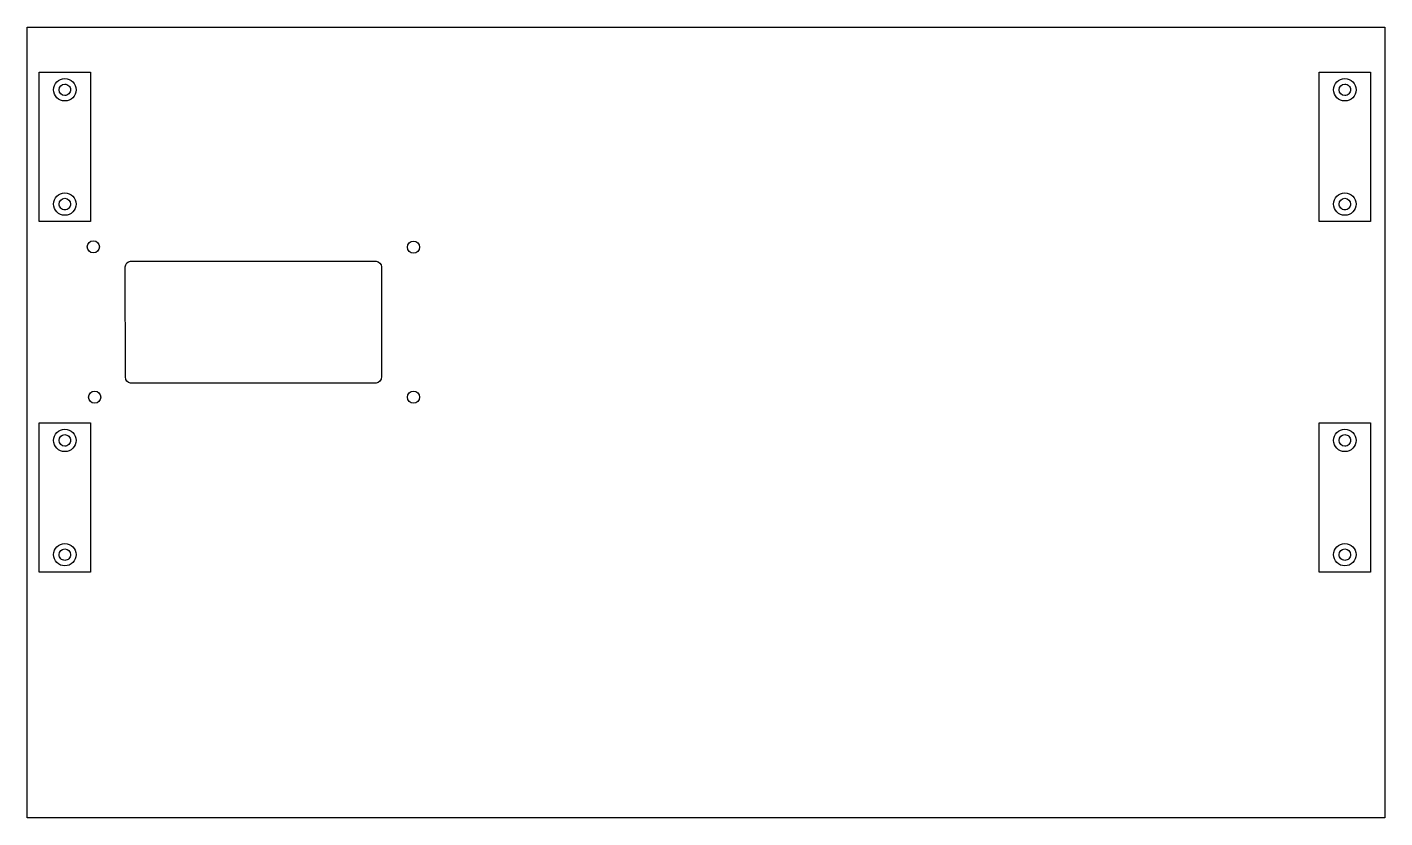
# Model space of a CAD drawing. Extents: x 4 to 19.1, y 2.8 to 11.5.
import ezdxf

# ---------------------------------------------------------------- set-up
doc = ezdxf.new("R2010")
doc.units = 0
doc.layers.add('Layer_1', color=7, linetype='CONTINUOUS')

msp = doc.modelspace()

# ---------------------------------------------------------------- linework, layer by layer
at = {"layer": 'Layer_1', "color": 7}
for points in [[(4.024626, 11.499335), (19.050908, 11.499335), (19.050908, 2.754302), (4.024626, 2.754302), (4.024626, 11.499335)], [(4.504774, 10.806834), (4.504774, 10.806834)], [(18.671441, 10.806834), (18.671441, 10.806834)], [(4.505052, 9.542834), (4.505052, 9.542834)], [(18.671719, 9.542834), (18.671719, 9.542834)], [(4.756896, 9.136748), (4.756896, 9.136748)], [(8.299604, 9.132255), (8.299604, 9.132255)], [(4.771826, 7.473922), (4.771826, 7.473922)], [(8.299604, 7.473922), (8.299604, 7.473922)], [(4.504774, 6.929056), (4.504774, 6.929056)], [(18.671441, 6.929056), (18.671441, 6.929056)], [(4.505052, 5.665056), (4.505052, 5.665056)], [(18.671719, 5.665056), (18.671719, 5.665056)]]:
    msp.add_lwpolyline(points, close=True, dxfattribs=at)
at = {"layer": 'Layer_1', "color": 4}
for points in [[(4.725058, 10.999834), (4.725058, 9.349834), (4.157558, 9.349834), (4.157558, 10.999834), (4.725058, 10.999834)], [(18.891725, 10.999834), (18.891725, 9.349834), (18.324225, 9.349834), (18.324225, 10.999834), (18.891725, 10.999834)], [(4.565266, 10.806834), (4.565266, 10.806834)], [(18.731932, 10.806834), (18.731932, 10.806834)], [(4.565543, 9.542834), (4.565543, 9.542834)], [(18.73221, 9.542834), (18.73221, 9.542834)], [(4.725058, 7.122056), (4.725058, 5.472056), (4.157558, 5.472056), (4.157558, 7.122056), (4.725058, 7.122056)], [(18.891725, 7.122056), (18.891725, 5.472056), (18.324225, 5.472056), (18.324225, 7.122056), (18.891725, 7.122056)], [(4.565266, 6.929056), (4.565266, 6.929056)], [(18.731932, 6.929056), (18.731932, 6.929056)], [(4.565543, 5.665056), (4.565543, 5.665056)], [(18.73221, 5.665056), (18.73221, 5.665056)]]:
    msp.add_lwpolyline(points, close=True, dxfattribs=at)
at = {"layer": 'Layer_1', "color": 7}
for points in [[(5.168046, 8.910163), (5.168046, 8.91038), (5.168046, 8.91038), (7.888984, 8.91038), (7.888984, 8.910098)], [(5.112897, 7.631582), (5.110973, 8.846961)], [(7.94557, 8.846961), (7.945681, 7.63617)], [(7.889027, 7.562789), (7.889027, 7.56153), (5.168088, 7.56153), (5.168088, 7.562789)]]:
    msp.add_lwpolyline(points, dxfattribs=at)
at = {"layer": 'Layer_1', "color": 4}
for points in [[(4.317351, 10.806834), (4.317351, 10.839709), (4.330411, 10.871239), (4.353657, 10.894485)], [(4.353657, 10.894485), (4.376904, 10.917732), (4.408433, 10.930791), (4.441308, 10.930791)], [(4.441308, 10.930791), (4.509768, 10.930791), (4.565266, 10.875294), (4.565266, 10.806834)], [(18.484018, 10.806834), (18.484018, 10.839709), (18.497077, 10.871239), (18.520324, 10.894485)], [(18.520324, 10.894485), (18.54357, 10.917732), (18.575099, 10.930791), (18.607975, 10.930791)], [(18.607975, 10.930791), (18.676435, 10.930791), (18.731932, 10.875294), (18.731932, 10.806834)], [(4.353657, 10.719183), (4.330411, 10.742429), (4.317351, 10.773958), (4.317351, 10.806834)], [(4.441308, 10.682877), (4.408433, 10.682877), (4.376904, 10.695936), (4.353657, 10.719183)], [(4.565266, 10.806834), (4.565266, 10.738374), (4.509768, 10.682877), (4.441308, 10.682877)], [(18.520324, 10.719183), (18.497077, 10.742429), (18.484018, 10.773958), (18.484018, 10.806834)], [(18.607975, 10.682877), (18.575099, 10.682877), (18.54357, 10.695936), (18.520324, 10.719183)], [(18.731932, 10.806834), (18.731932, 10.738374), (18.676435, 10.682877), (18.607975, 10.682877)], [(4.317629, 9.542834), (4.317629, 9.611294), (4.373126, 9.666791), (4.441586, 9.666791)], [(4.441586, 9.666791), (4.510046, 9.666791), (4.565543, 9.611294), (4.565543, 9.542834)], [(18.484295, 9.542834), (18.484295, 9.611294), (18.539793, 9.666791), (18.608253, 9.666791)], [(18.608253, 9.666791), (18.676712, 9.666791), (18.73221, 9.611294), (18.73221, 9.542834)], [(4.353935, 9.455183), (4.330688, 9.478429), (4.317629, 9.509958), (4.317629, 9.542834)], [(4.565543, 9.542834), (4.565543, 9.509958), (4.552484, 9.478429), (4.529237, 9.455183)], [(18.520602, 9.455183), (18.497355, 9.478429), (18.484295, 9.509958), (18.484295, 9.542834)], [(18.73221, 9.542834), (18.73221, 9.509958), (18.71915, 9.478429), (18.695904, 9.455183)], [(4.441586, 9.418876), (4.40871, 9.418876), (4.377181, 9.431936), (4.353935, 9.455183)], [(4.529237, 9.455183), (4.505991, 9.431936), (4.474462, 9.418876), (4.441586, 9.418876)], [(18.608253, 9.418876), (18.575377, 9.418876), (18.543848, 9.431936), (18.520602, 9.455183)], [(18.695904, 9.455183), (18.672657, 9.431936), (18.641128, 9.418876), (18.608253, 9.418876)], [(4.317351, 6.929056), (4.317351, 6.961932), (4.330411, 6.993461), (4.353657, 7.016707)], [(4.353657, 6.841405), (4.330411, 6.864651), (4.317351, 6.896181), (4.317351, 6.929056)], [(4.353657, 7.016707), (4.376904, 7.039954), (4.408433, 7.053013), (4.441308, 7.053013)], [(4.441308, 7.053013), (4.509768, 7.053013), (4.565266, 6.997516), (4.565266, 6.929056)], [(4.565266, 6.929056), (4.565266, 6.860596), (4.509768, 6.805099), (4.441308, 6.805099)], [(18.484018, 6.929056), (18.484018, 6.961932), (18.497077, 6.993461), (18.520324, 7.016707)], [(18.520324, 6.841405), (18.497077, 6.864651), (18.484018, 6.896181), (18.484018, 6.929056)], [(18.520324, 7.016707), (18.54357, 7.039954), (18.575099, 7.053013), (18.607975, 7.053013)], [(18.607975, 7.053013), (18.676435, 7.053013), (18.731932, 6.997516), (18.731932, 6.929056)], [(18.731932, 6.929056), (18.731932, 6.860596), (18.676435, 6.805099), (18.607975, 6.805099)], [(4.441308, 6.805099), (4.408433, 6.805099), (4.376904, 6.818158), (4.353657, 6.841405)], [(18.607975, 6.805099), (18.575099, 6.805099), (18.54357, 6.818158), (18.520324, 6.841405)], [(4.317629, 5.665056), (4.317629, 5.733516), (4.373126, 5.789013), (4.441586, 5.789013)], [(4.441586, 5.789013), (4.510046, 5.789013), (4.565543, 5.733516), (4.565543, 5.665056)], [(18.484295, 5.665056), (18.484295, 5.733516), (18.539793, 5.789013), (18.608253, 5.789013)], [(18.608253, 5.789013), (18.676712, 5.789013), (18.73221, 5.733516), (18.73221, 5.665056)], [(4.353935, 5.577405), (4.330688, 5.600651), (4.317629, 5.63218), (4.317629, 5.665056)], [(4.441586, 5.541098), (4.40871, 5.541099), (4.377181, 5.554158), (4.353935, 5.577405)], [(4.529237, 5.577405), (4.505991, 5.554158), (4.474462, 5.541099), (4.441586, 5.541098)], [(4.565543, 5.665056), (4.565543, 5.63218), (4.552484, 5.600651), (4.529237, 5.577405)], [(18.520602, 5.577405), (18.497355, 5.600651), (18.484295, 5.63218), (18.484295, 5.665056)], [(18.608253, 5.541099), (18.575377, 5.541099), (18.543848, 5.554158), (18.520602, 5.577405)], [(18.695904, 5.577405), (18.672657, 5.554158), (18.641128, 5.541099), (18.608253, 5.541099)], [(18.73221, 5.665056), (18.73221, 5.63218), (18.71915, 5.600651), (18.695904, 5.577405)]]:
    msp.add_open_spline(points, degree=3, dxfattribs=at)
at = {"layer": 'Layer_1', "color": 7}
for points in [[(4.377842, 10.806834), (4.377842, 10.841885), (4.406257, 10.8703), (4.441308, 10.8703)], [(4.441308, 10.8703), (4.45814, 10.8703), (4.474283, 10.863614), (4.486186, 10.851711)], [(4.486186, 10.851711), (4.498088, 10.839809), (4.504774, 10.823666), (4.504774, 10.806834)], [(18.544509, 10.806834), (18.544509, 10.841885), (18.572924, 10.8703), (18.607975, 10.8703)], [(18.607975, 10.8703), (18.624807, 10.8703), (18.64095, 10.863614), (18.652852, 10.851711)], [(18.652852, 10.851711), (18.664755, 10.839809), (18.671441, 10.823666), (18.671441, 10.806834)], [(4.441308, 10.743368), (4.406257, 10.743368), (4.377842, 10.771783), (4.377842, 10.806834)], [(4.486186, 10.761957), (4.474283, 10.750054), (4.45814, 10.743368), (4.441308, 10.743368)], [(4.504774, 10.806834), (4.504774, 10.790002), (4.498088, 10.773859), (4.486186, 10.761957)], [(18.607975, 10.743368), (18.572924, 10.743368), (18.544509, 10.771783), (18.544509, 10.806834)], [(18.652852, 10.761957), (18.64095, 10.750054), (18.624807, 10.743368), (18.607975, 10.743368)], [(18.671441, 10.806834), (18.671441, 10.790002), (18.664755, 10.773859), (18.652852, 10.761957)], [(4.37812, 9.542834), (4.37812, 9.577885), (4.406535, 9.6063), (4.441586, 9.6063)], [(4.396709, 9.497956), (4.384806, 9.509859), (4.37812, 9.526002), (4.37812, 9.542834)], [(4.441586, 9.479368), (4.424754, 9.479368), (4.408611, 9.486054), (4.396709, 9.497956)], [(4.441586, 9.6063), (4.476637, 9.6063), (4.505052, 9.577885), (4.505052, 9.542834)], [(4.486463, 9.497956), (4.474561, 9.486054), (4.458418, 9.479368), (4.441586, 9.479368)], [(4.505052, 9.542834), (4.505052, 9.526002), (4.498366, 9.509859), (4.486463, 9.497956)], [(18.544787, 9.542834), (18.544787, 9.577885), (18.573201, 9.6063), (18.608253, 9.6063)], [(18.563375, 9.497956), (18.551473, 9.509859), (18.544787, 9.526002), (18.544787, 9.542834)], [(18.608253, 9.479368), (18.59142, 9.479368), (18.575278, 9.486054), (18.563375, 9.497956)], [(18.608253, 9.6063), (18.643304, 9.6063), (18.671719, 9.577885), (18.671719, 9.542834)], [(18.65313, 9.497956), (18.641228, 9.486054), (18.625085, 9.479368), (18.608253, 9.479368)], [(18.671719, 9.542834), (18.671719, 9.526002), (18.665032, 9.509859), (18.65313, 9.497956)], [(4.689751, 9.069603), (4.68975, 9.106687), (4.719813, 9.136749), (4.756896, 9.136748)], [(4.756896, 9.002459), (4.719813, 9.002458), (4.68975, 9.03252), (4.689751, 9.069603)], [(4.756896, 9.136748), (4.793979, 9.136749), (4.82404, 9.106687), (4.824039, 9.069603)], [(4.824039, 9.069603), (4.82404, 9.03252), (4.793979, 9.002458), (4.756896, 9.002459)], [(8.232459, 9.065111), (8.232458, 9.102194), (8.26252, 9.132257), (8.299604, 9.132255)], [(8.299604, 8.997967), (8.26252, 8.997966), (8.232458, 9.028028), (8.232459, 9.065111)], [(8.299604, 9.132255), (8.336687, 9.132257), (8.366748, 9.102194), (8.366747, 9.065111)], [(8.366747, 9.065111), (8.366748, 9.028028), (8.336687, 8.997966), (8.299604, 8.997967)], [(5.110934, 8.846961), (5.110934, 8.881127), (5.136236, 8.909106), (5.168046, 8.910163)], [(7.888984, 8.910098), (7.920564, 8.908746), (7.945528, 8.880891), (7.94557, 8.846961)], [(5.168088, 7.562789), (5.136286, 7.563846), (5.111007, 7.591811), (5.112897, 7.631582)], [(7.945681, 7.63617), (7.94557, 7.592023), (7.920621, 7.564142), (7.889027, 7.562789)], [(4.704681, 7.406778), (4.70468, 7.443861), (4.734743, 7.473923), (4.771826, 7.473922)], [(4.771826, 7.339634), (4.734743, 7.339632), (4.70468, 7.369695), (4.704681, 7.406778)], [(4.771826, 7.473922), (4.808909, 7.473923), (4.838971, 7.443861), (4.83897, 7.406778)], [(4.83897, 7.406778), (4.838971, 7.369695), (4.808909, 7.339632), (4.771826, 7.339634)], [(8.232459, 7.406778), (8.232458, 7.443861), (8.26252, 7.473923), (8.299604, 7.473922)], [(8.299604, 7.339634), (8.26252, 7.339632), (8.232458, 7.369695), (8.232459, 7.406778)], [(8.299604, 7.473922), (8.336687, 7.473923), (8.366748, 7.443861), (8.366747, 7.406778)], [(8.366747, 7.406778), (8.366748, 7.369695), (8.336687, 7.339632), (8.299604, 7.339634)], [(4.377842, 6.929056), (4.377842, 6.964107), (4.406257, 6.992522), (4.441308, 6.992522)], [(4.441308, 6.86559), (4.406257, 6.86559), (4.377842, 6.894005), (4.377842, 6.929056)], [(4.441308, 6.992522), (4.45814, 6.992522), (4.474283, 6.985836), (4.486186, 6.973933)], [(4.486186, 6.973933), (4.498088, 6.962031), (4.504774, 6.945888), (4.504774, 6.929056)], [(4.504774, 6.929056), (4.504774, 6.912224), (4.498088, 6.896081), (4.486186, 6.884179)], [(18.544509, 6.929056), (18.544509, 6.964107), (18.572924, 6.992522), (18.607975, 6.992522)], [(18.607975, 6.86559), (18.572924, 6.86559), (18.544509, 6.894005), (18.544509, 6.929056)], [(18.607975, 6.992522), (18.624807, 6.992522), (18.64095, 6.985836), (18.652852, 6.973933)], [(18.652852, 6.973933), (18.664754, 6.962031), (18.671441, 6.945888), (18.671441, 6.929056)], [(18.671441, 6.929056), (18.671441, 6.912224), (18.664754, 6.896081), (18.652852, 6.884179)], [(4.486186, 6.884179), (4.474283, 6.872276), (4.45814, 6.86559), (4.441308, 6.86559)], [(18.652852, 6.884179), (18.64095, 6.872277), (18.624807, 6.86559), (18.607975, 6.86559)], [(4.37812, 5.665056), (4.37812, 5.700107), (4.406535, 5.728522), (4.441586, 5.728522)], [(4.441586, 5.728522), (4.476637, 5.728522), (4.505052, 5.700107), (4.505052, 5.665056)], [(18.544787, 5.665056), (18.544787, 5.700107), (18.573201, 5.728522), (18.608253, 5.728522)], [(18.608253, 5.728522), (18.643304, 5.728522), (18.671719, 5.700107), (18.671719, 5.665056)], [(4.396709, 5.620179), (4.384806, 5.632081), (4.37812, 5.648224), (4.37812, 5.665056)], [(4.441586, 5.60159), (4.424754, 5.60159), (4.408611, 5.608276), (4.396709, 5.620179)], [(4.486463, 5.620179), (4.474561, 5.608276), (4.458418, 5.60159), (4.441586, 5.60159)], [(4.505052, 5.665056), (4.505052, 5.648224), (4.498366, 5.632081), (4.486463, 5.620179)], [(18.563375, 5.620179), (18.551473, 5.632081), (18.544787, 5.648224), (18.544787, 5.665056)], [(18.608253, 5.60159), (18.59142, 5.60159), (18.575278, 5.608276), (18.563375, 5.620179)], [(18.65313, 5.620179), (18.641228, 5.608276), (18.625085, 5.60159), (18.608253, 5.60159)], [(18.671719, 5.665056), (18.671719, 5.648224), (18.665032, 5.632081), (18.65313, 5.620179)]]:
    msp.add_open_spline(points, degree=3, dxfattribs=at)

doc.saveas('drawing.dxf')
